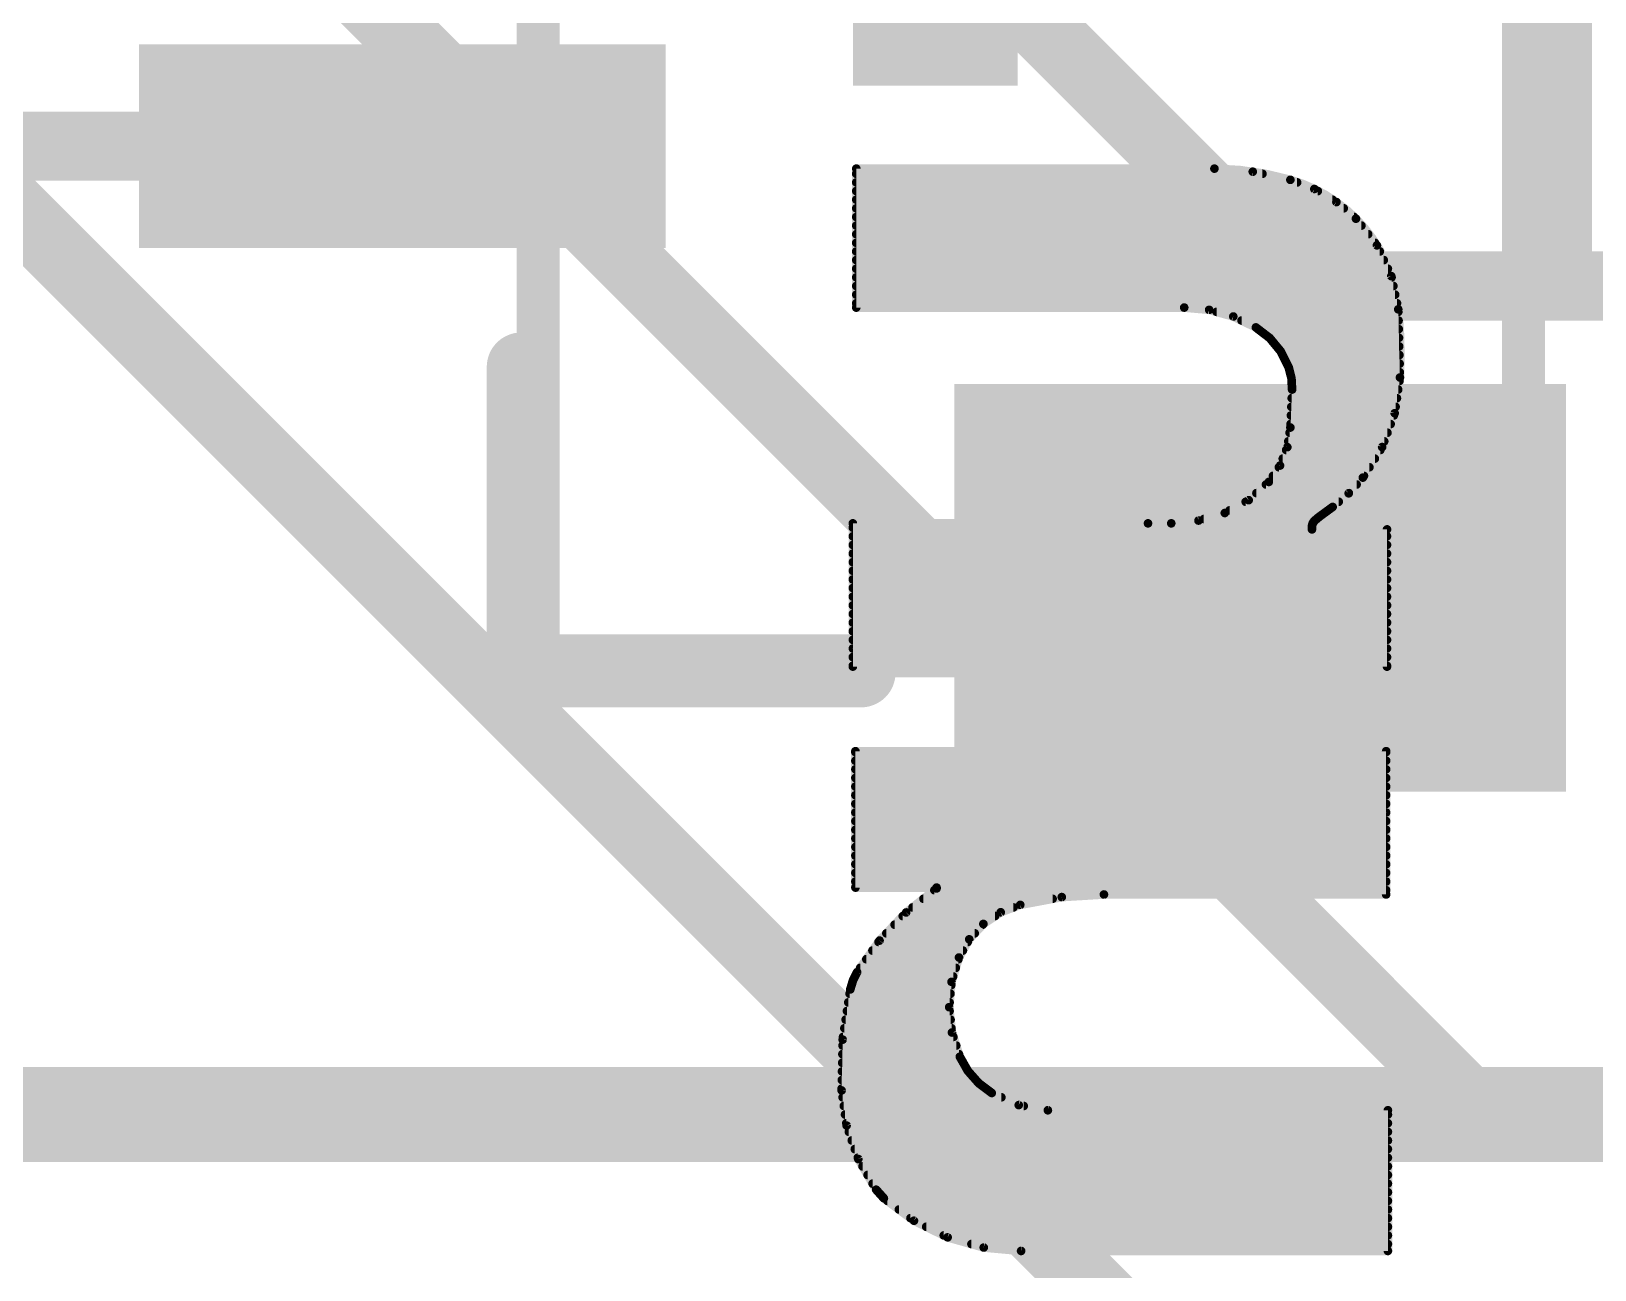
# Model space of a CAD drawing. Extents: x -1 to 63.6, y -0.1 to 40.7.
# Drawn here: x 21.768 to 26.37, y 19.863 to 23.508 of the extents above; entities that cross this region are included whole.
import ezdxf

# ---------------------------------------------------------------- set-up
doc = ezdxf.new("R2010")
doc.units = 0
for name, color, linetype in [('1', 12, 'CONTINUOUS'), ('16', 132, 'CONTINUOUS'), ('21', 41, 'CONTINUOUS'), ('22', 40, 'CONTINUOUS'), ('51', 53, 'CONTINUOUS')]:
    doc.layers.add(name, color=color, linetype=linetype)

# ---------------------------------------------------------------- blocks, each defined once
blk = doc.blocks.new('RECT')
blk.add_solid([(-0.5, -0.5), (0.5, -0.5), (-0.5, 0.5), (0.5, 0.5)])

msp = doc.modelspace()

# ---------------------------------------------------------------- linework, layer by layer
at = {"layer": '1'}
for points, const_width in [([(21.534, 23.17), (22.86, 23.17)], 0.2032), ([(21.463, 20.32), (30.6324, 20.32)], 0.2794)]:
    msp.add_lwpolyline(points, dxfattribs=dict(at, const_width=const_width))
at = {"layer": '1', "const_width": 0.1016}
msp.add_lwpolyline([(22.86, 23.1192, 1), (22.86, 23.2208)], format="xyb", dxfattribs=at)
at = {"layer": '16', "const_width": 0.2032}
for points in [[(20.9296, 27.3304), (25.5016, 22.7584)], [(20.9042, 25.4508), (26.0604, 20.2946)], [(20.8788, 23.8252), (25.4, 19.304)], [(25.5016, 22.7584), (32.2834, 22.7584)], [(26.0604, 20.2946), (31.1404, 20.2946)]]:
    msp.add_lwpolyline(points, dxfattribs=at)
at = {"layer": '16', "const_width": 0.1016}
for points in [[(25.5016, 22.8092, 1), (25.5016, 22.7076)], [(25.4657, 22.7225, 1), (25.5375, 22.7943)], [(26.0604, 20.3454, 1), (26.0604, 20.2438)], [(26.0245, 20.2587, 1), (26.0963, 20.3305)]]:
    msp.add_lwpolyline(points, format="xyb", dxfattribs=at)
at = {"layer": '21', "const_width": 0.2032}
for points in [[(26.26, 30.57), (26.26, 22.77)], [(23.21, 21.62), (23.21, 22.52)], [(23.21, 21.62), (24.21, 21.62)]]:
    msp.add_lwpolyline(points, dxfattribs=at)
at = {"layer": '21', "const_width": 0.1016}
for points in [[(26.2092, 22.77, 1), (26.3108, 22.77)], [(23.2608, 22.52, 1), (23.1592, 22.52)], [(23.21, 21.6708, 1), (23.21, 21.5692)], [(24.21, 21.5692, 1), (24.21, 21.6708)], [(23.1592, 21.62, 1), (23.2608, 21.62)]]:
    msp.add_lwpolyline(points, format="xyb", dxfattribs=at)
at = {"layer": '22'}
for points, const_width in [([(24.196, 23.1102, 1), (24.196, 23.0974)], 0.0127), ([(24.196, 23.1102, 1), (24.196, 23.0974)], 0.0127), ([(24.2024, 23.1038, 1), (24.1897, 23.1038)], 0.0127), ([(24.2024, 23.1038, 1), (24.1897, 23.1038)], 0.0127), ([(24.196, 23.095, 1), (24.196, 23.0822)], 0.0127), ([(25.2506, 23.1101, 1), (25.2496, 23.0975)], 0.0127), ([(25.4737, 23.0708, 0.0668), (25.2501, 23.1038)], 0.0254), ([(25.2502, 23.1101, 1), (25.25, 23.0975)], 0.0127), ([(25.2501, 23.0974, 1), (25.2501, 23.1102)], 0.0127), ([(25.2501, 23.0974, 1), (25.2501, 23.1102)], 0.0127), ([(25.3643, 23.101, 1), (25.3617, 23.0886)], 0.0127), ([(25.3625, 23.0884, 1), (25.3635, 23.1011)], 0.0127), ([(25.3915, 23.0822, 1), (25.3915, 23.095)], 0.0127), ([(24.196, 23.0696, 1), (24.196, 23.0569)], 0.0127), ([(25.476, 23.0767, 1), (25.4714, 23.0649)], 0.0127), ([(25.6667, 22.9565, 0.1281), (25.4737, 23.0708)], 0.0254), ([(25.4755, 23.0769, 1), (25.4719, 23.0647)], 0.0127), ([(25.4719, 23.0647, 1), (25.4755, 23.0769)], 0.0127), ([(25.4724, 23.0646, 1), (25.475, 23.077)], 0.0127), ([(25.4936, 23.0569, 1), (25.4936, 23.0696)], 0.0127), ([(25.5475, 23.0493, 1), (25.541, 23.0384)], 0.0127), ([(25.542, 23.0379, 1), (25.5465, 23.0498)], 0.0127), ([(24.196, 23.0442, 1), (24.196, 23.0314)], 0.0127), ([(24.196, 23.0188, 1), (24.196, 23.006)], 0.0127), ([(25.5545, 23.0314, 1), (25.5545, 23.0442)], 0.0127), ([(25.5974, 23.006, 1), (25.5974, 23.0188)], 0.0127), ([(25.6133, 23.0102, 1), (25.6051, 23.0006)], 0.0127), ([(25.6059, 22.9999, 1), (25.6124, 23.0109)], 0.0127), ([(24.196, 22.9934, 1), (24.196, 22.9807)], 0.0127), ([(24.196, 22.968, 1), (24.196, 22.9552)], 0.0127), ([(25.6308, 22.9807, 1), (25.6308, 22.9934)], 0.0127), ([(25.6717, 22.9604, 1), (25.6617, 22.9526)], 0.0127), ([(25.7912, 22.6898, 0.1741), (25.6667, 22.9565)], 0.0254), ([(25.6712, 22.961, 1), (25.6622, 22.952)], 0.0127), ([(25.6607, 22.9552, 1), (25.6607, 22.968)], 0.0127), ([(25.6622, 22.952, 1), (25.6712, 22.961)], 0.0127), ([(25.6626, 22.9517, 1), (25.6708, 22.9613)], 0.0127), ([(24.196, 22.9426, 1), (24.196, 22.9298)], 0.0127), ([(24.196, 22.9172, 1), (24.196, 22.9045)], 0.0127), ([(25.6827, 22.9298, 1), (25.6827, 22.9426)], 0.0127), ([(25.7027, 22.9045, 1), (25.7027, 22.9172)], 0.0127), ([(24.196, 22.8918, 1), (24.196, 22.879)], 0.0127), ([(24.196, 22.8664, 1), (24.196, 22.8536)], 0.0127), ([(25.7342, 22.8807, 1), (25.7227, 22.8753)], 0.0127), ([(25.7226, 22.879, 1), (25.7226, 22.8918)], 0.0127), ([(25.7234, 22.8741, 1), (25.7334, 22.8819)], 0.0127), ([(25.7369, 22.8536, 1), (25.7369, 22.8664)], 0.0127), ([(24.196, 22.841, 1), (24.196, 22.8283)], 0.0127), ([(25.7487, 22.8283, 1), (25.7487, 22.841)], 0.0127), ([(24.196, 22.8156, 1), (24.196, 22.8028)], 0.0127), ([(24.196, 22.7902, 1), (24.196, 22.7774)], 0.0127), ([(25.7606, 22.8028, 1), (25.7606, 22.8156)], 0.0127), ([(25.7769, 22.7888, 1), (25.7645, 22.7862)], 0.0127), ([(25.7649, 22.7848, 1), (25.7764, 22.7902)], 0.0127), ([(25.7715, 22.7774, 1), (25.7715, 22.7902)], 0.0127), ([(24.196, 22.7648, 1), (24.196, 22.7521)], 0.0127), ([(24.196, 22.7394, 1), (24.196, 22.7266)], 0.0127), ([(25.7768, 22.7521, 1), (25.7768, 22.7648)], 0.0127), ([(25.7821, 22.7266, 1), (25.7821, 22.7394)], 0.0127), ([(24.196, 22.714, 1), (24.196, 22.7012)], 0.0127), ([(24.196, 22.7013, 1), (24.196, 22.6885)], 0.0127), ([(24.196, 22.7013, 1), (24.196, 22.6885)], 0.0127), ([(24.1897, 22.6949, 1), (24.2024, 22.6949)], 0.0127), ([(24.1897, 22.6949, 1), (24.2024, 22.6949)], 0.0127), ([(25.1618, 22.7012, 1), (25.1606, 22.6886)], 0.0127), ([(25.3721, 22.6365, 0.136), (25.1612, 22.6949)], 0.0254), ([(25.1612, 22.7012, 1), (25.1612, 22.6886)], 0.0127), ([(25.1612, 22.6885, 1), (25.1612, 22.7013)], 0.0127), ([(25.1612, 22.6885, 1), (25.1612, 22.7013)], 0.0127), ([(25.2363, 22.6944, 1), (25.2329, 22.6822)], 0.0127), ([(25.2341, 22.682, 1), (25.2352, 22.6946)], 0.0127), ([(25.2566, 22.6886, 1), (25.2566, 22.6759)], 0.0127), ([(25.7975, 22.69, 1), (25.7849, 22.6896)], 0.0127), ([(25.7962, 22.4892, 0.0335), (25.7912, 22.6898)], 0.0254), ([(25.7975, 22.6904, 1), (25.7849, 22.6892)], 0.0127), ([(25.7849, 22.6892, 1), (25.7975, 22.6904)], 0.0127), ([(25.785, 22.6885, 1), (25.7974, 22.6911)], 0.0127), ([(25.7875, 22.7012, 1), (25.7875, 22.714)], 0.0127), ([(25.7914, 22.6759, 1), (25.7914, 22.6886)], 0.0127), ([(25.3085, 22.6743, 1), (25.3029, 22.6629)], 0.0127), ([(25.304, 22.6625, 1), (25.3074, 22.6747)], 0.0127), ([(25.3301, 22.6632, 1), (25.3301, 22.6504)], 0.0127), ([(25.376, 22.6415, 1), (25.3682, 22.6315)], 0.0127), ([(25.4686, 22.5196, 0.1719), (25.3721, 22.6365)], 0.0254), ([(25.3754, 22.6419, 1), (25.3688, 22.6311)], 0.0127), ([(25.3688, 22.6311, 1), (25.3754, 22.6419)], 0.0127), ([(25.3693, 22.6308, 1), (25.3749, 22.6422)], 0.0127), ([(25.3788, 22.6378, 1), (25.3788, 22.6251)], 0.0127), ([(25.792, 22.6504, 1), (25.792, 22.6632)], 0.0127), ([(25.7927, 22.6251, 1), (25.7927, 22.6378)], 0.0127), ([(25.4119, 22.6124, 1), (25.4119, 22.5997)], 0.0127), ([(25.4178, 22.6093, 1), (25.408, 22.6012)], 0.0127), ([(25.409, 22.6002, 1), (25.4168, 22.6103)], 0.0127), ([(25.7933, 22.5997, 1), (25.7933, 22.6124)], 0.0127), ([(25.4332, 22.587, 1), (25.4332, 22.5742)], 0.0127), ([(25.4513, 22.5684, 1), (25.44, 22.5628)], 0.0127), ([(25.4407, 22.5616, 1), (25.4505, 22.5696)], 0.0127), ([(25.4508, 22.5616, 1), (25.4508, 22.5489)], 0.0127), ([(25.7939, 22.5742, 1), (25.7939, 22.587)], 0.0127), ([(25.7946, 22.5489, 1), (25.7946, 22.5616)], 0.0127), ([(25.4635, 22.5362, 1), (25.4635, 22.5235)], 0.0127), ([(25.4748, 22.5212, 1), (25.4624, 22.518)], 0.0127), ([(25.4787, 22.4536, 0.0992), (25.4686, 22.5196)], 0.0254), ([(25.4746, 22.5218, 1), (25.4626, 22.5174)], 0.0127), ([(25.4626, 22.5174, 1), (25.4746, 22.5218)], 0.0127), ([(25.4629, 22.5168, 1), (25.4743, 22.5224)], 0.0127), ([(25.4725, 22.5108, 1), (25.4725, 22.498)], 0.0127), ([(25.7952, 22.5235, 1), (25.7952, 22.5362)], 0.0127), ([(25.7958, 22.498, 1), (25.7958, 22.5108)], 0.0127), ([(25.4787, 22.4536, 0.0006), (25.4737, 22.3418)], 0.0254), ([(25.4833, 22.4874, 1), (25.4706, 22.4868)], 0.0127), ([(25.4708, 22.4855, 1), (25.4831, 22.4887)], 0.0127), ([(25.4774, 22.4854, 1), (25.4774, 22.4727)], 0.0127), ([(25.4787, 22.46, 1), (25.4787, 22.4473)], 0.0127), ([(25.485, 22.4533, 1), (25.4724, 22.4539)], 0.0127), ([(25.485, 22.4533, 1), (25.4724, 22.4539)], 0.0127), ([(25.4724, 22.4533, 1), (25.485, 22.4539)], 0.0127), ([(25.4724, 22.4539, 1), (25.485, 22.4533)], 0.0127), ([(25.687, 22.1945, 0.1577), (25.7962, 22.4892)], 0.0254), ([(25.8025, 22.4883, 1), (25.7899, 22.4901)], 0.0127), ([(25.8025, 22.4889, 1), (25.7899, 22.4895)], 0.0127), ([(25.7899, 22.4895, 1), (25.8025, 22.4889)], 0.0127), ([(25.7899, 22.489, 1), (25.8025, 22.4894)], 0.0127), ([(25.791, 22.4473, 1), (25.791, 22.46)], 0.0127), ([(25.7947, 22.4727, 1), (25.7947, 22.4854)], 0.0127), ([(25.4764, 22.4092, 1), (25.4764, 22.3965)], 0.0127), ([(25.4776, 22.4346, 1), (25.4776, 22.4218)], 0.0127), ([(25.7835, 22.3965, 1), (25.7835, 22.4092)], 0.0127), ([(25.7872, 22.4218, 1), (25.7872, 22.4346)], 0.0127), ([(25.4742, 22.3584, 1), (25.4742, 22.3456)], 0.0127), ([(25.4753, 22.3838, 1), (25.4753, 22.3711)], 0.0127), ([(25.7688, 22.3456, 1), (25.7688, 22.3584)], 0.0127), ([(25.7744, 22.385, 1), (25.787, 22.3831)], 0.0127), ([(25.7867, 22.3818, 1), (25.7748, 22.3862)], 0.0127), ([(25.7782, 22.3711, 1), (25.7782, 22.3838)], 0.0127), ([(25.4102, 22.1818, 0.1688), (25.4737, 22.3418)], 0.0254), ([(25.4713, 22.333, 1), (25.4713, 22.3203)], 0.0127), ([(25.4674, 22.3421, 1), (25.48, 22.3415)], 0.0127), ([(25.4674, 22.3421, 1), (25.48, 22.3415)], 0.0127), ([(25.48, 22.3408, 1), (25.4674, 22.3428)], 0.0127), ([(25.48, 22.3415, 1), (25.4674, 22.3421)], 0.0127), ([(25.7594, 22.3203, 1), (25.7594, 22.333)], 0.0127), ([(25.4614, 22.2822, 1), (25.4614, 22.2694)], 0.0127), ([(25.4584, 22.2851, 1), (25.471, 22.2832)], 0.0127), ([(25.4706, 22.2818, 1), (25.4588, 22.2865)], 0.0127), ([(25.4674, 22.3076, 1), (25.4674, 22.2949)], 0.0127), ([(25.7378, 22.2866, 1), (25.7497, 22.2822)], 0.0127), ([(25.7491, 22.281, 1), (25.7384, 22.2878)], 0.0127), ([(25.7384, 22.2694, 1), (25.7384, 22.2822)], 0.0127), ([(25.75, 22.2949, 1), (25.75, 22.3076)], 0.0127), ([(25.4398, 22.2314, 1), (25.4398, 22.2187)], 0.0127), ([(25.4373, 22.2323, 1), (25.4491, 22.2276)], 0.0127), ([(25.4484, 22.2263, 1), (25.4379, 22.2335)], 0.0127), ([(25.4513, 22.2568, 1), (25.4513, 22.2441)], 0.0127), ([(25.7063, 22.2187, 1), (25.7063, 22.2314)], 0.0127), ([(25.7223, 22.2441, 1), (25.7223, 22.2568)], 0.0127), ([(25.2806, 22.0904, 0.1229), (25.4102, 22.1818)], 0.0254), ([(25.4018, 22.1806, 1), (25.4018, 22.1679)], 0.0127), ([(25.4054, 22.1859, 1), (25.415, 22.1777)], 0.0127), ([(25.405, 22.1854, 1), (25.4154, 22.1782)], 0.0127), ([(25.415, 22.1777, 1), (25.4054, 22.1859)], 0.0127), ([(25.4145, 22.1771, 1), (25.4059, 22.1865)], 0.0127), ([(25.4224, 22.206, 1), (25.4224, 22.1932)], 0.0127), ([(25.5981, 22.1082, 0.0664), (25.687, 22.1945)], 0.0254), ([(25.6687, 22.1679, 1), (25.6687, 22.1806)], 0.0127), ([(25.682, 22.1984, 1), (25.692, 22.1906)], 0.0127), ([(25.6816, 22.1979, 1), (25.6924, 22.1911)], 0.0127), ([(25.692, 22.1906, 1), (25.682, 22.1984)], 0.0127), ([(25.6917, 22.1902, 1), (25.6823, 22.1988)], 0.0127), ([(25.6902, 22.1932, 1), (25.6902, 22.206)], 0.0127), ([(25.3422, 22.1298, 1), (25.3422, 22.117)], 0.0127), ([(25.3468, 22.1328, 1), (25.3553, 22.1234)], 0.0127), ([(25.354, 22.1225, 1), (25.348, 22.1337)], 0.0127), ([(25.3738, 22.1552, 1), (25.3738, 22.1425)], 0.0127), ([(25.616, 22.117, 1), (25.616, 22.1298)], 0.0127), ([(25.6407, 22.1527, 1), (25.6501, 22.1441)], 0.0127), ([(25.6495, 22.1436, 1), (25.6413, 22.1532)], 0.0127), ([(25.6458, 22.1425, 1), (25.6458, 22.1552)], 0.0127), ([(25.1231, 22.0599, 0.0895), (25.2806, 22.0904)], 0.0254), ([(25.2783, 22.0963, 1), (25.2829, 22.0845)], 0.0127), ([(25.2776, 22.096, 1), (25.2836, 22.0848)], 0.0127), ([(25.2829, 22.0845, 1), (25.2783, 22.0963)], 0.0127), ([(25.2824, 22.0843, 1), (25.2788, 22.0965)], 0.0127), ([(25.2948, 22.1044, 1), (25.2948, 22.0917)], 0.0127), ([(25.56, 22.0802, 0.0333), (25.5448, 22.0675)], 0.0254), ([(25.56, 22.0802, 0.0022), (25.5981, 22.1082)], 0.0254), ([(25.5562, 22.0853, 1), (25.5638, 22.0751)], 0.0127), ([(25.5563, 22.0853, 1), (25.5637, 22.0751)], 0.0127), ([(25.5641, 22.0753, 1), (25.5559, 22.0851)], 0.0127), ([(25.5637, 22.0751, 1), (25.5563, 22.0853)], 0.0127), ([(25.5842, 22.0917, 1), (25.5842, 22.1044)], 0.0127), ([(25.5943, 22.1133, 1), (25.6019, 22.1031)], 0.0127), ([(25.594, 22.113, 1), (25.6022, 22.1034)], 0.0127), ([(25.6019, 22.1031, 1), (25.5943, 22.1133)], 0.0127), ([(25.6019, 22.1031, 1), (25.5943, 22.1133)], 0.0127), ([(24.1923, 22.0599, 1), (24.1795, 22.0599)], 0.0127), ([(24.1923, 22.0599, 1), (24.1795, 22.0599)], 0.0127), ([(24.1859, 22.0536, 1), (24.1859, 22.0408)], 0.0127), ([(24.1859, 22.0663, 1), (24.1859, 22.0536)], 0.0127), ([(24.1859, 22.0663, 1), (24.1859, 22.0536)], 0.0127), ([(25.0546, 22.0599, 0.0064), (25.1231, 22.0599)], 0.0254), ([(25.0547, 22.0662, 1), (25.0545, 22.0536)], 0.0127), ([(25.0546, 22.0536, 1), (25.0546, 22.0663)], 0.0127), ([(25.1225, 22.0662, 1), (25.1237, 22.0536)], 0.0127), ([(25.123, 22.0662, 1), (25.1232, 22.0536)], 0.0127), ([(25.1232, 22.0536, 1), (25.123, 22.0662)], 0.0127), ([(25.1231, 22.0536, 1), (25.1231, 22.0663)], 0.0127), ([(25.2015, 22.0742, 1), (25.205, 22.062)], 0.0127), ([(25.2039, 22.0618, 1), (25.2026, 22.0744)], 0.0127), ([(25.2188, 22.079, 1), (25.2188, 22.0663)], 0.0127), ([(25.5448, 22.0675, 0.205), (25.5372, 22.0497)], 0.0254), ([(25.5436, 22.0497, 1), (25.5309, 22.0497)], 0.0127), ([(25.5436, 22.0497, 1), (25.5309, 22.0497)], 0.0127), ([(25.531, 22.051, 1), (25.5434, 22.0484)], 0.0127), ([(25.5309, 22.0497, 1), (25.5435, 22.0497)], 0.0127), ([(25.5372, 22.0485, 1), (25.5372, 22.0358)], 0.0127), ([(25.5372, 22.0485, 1), (25.5372, 22.0358)], 0.0127), ([(25.5309, 22.0421, 1), (25.5436, 22.0421)], 0.0127), ([(25.5309, 22.0421, 1), (25.5436, 22.0421)], 0.0127), ([(25.534, 22.063, 1), (25.5444, 22.0558)], 0.0127), ([(25.5454, 22.0581, 1), (25.533, 22.0606)], 0.0127), ([(25.5372, 22.0408, 1), (25.5372, 22.0536)], 0.0127), ([(25.5407, 22.0724, 1), (25.5489, 22.0626)], 0.0127), ([(25.5404, 22.0721, 1), (25.5492, 22.0629)], 0.0127), ([(25.55, 22.0639, 1), (25.5396, 22.0711)], 0.0127), ([(25.5492, 22.0629, 1), (25.5404, 22.0721)], 0.0127), ([(25.5509, 22.0663, 1), (25.5509, 22.079)], 0.0127), ([(25.7645, 22.0421, 1), (25.7518, 22.0421)], 0.0127), ([(25.7645, 22.0421, 1), (25.7518, 22.0421)], 0.0127), ([(25.7581, 22.0358, 1), (25.7581, 22.0485)], 0.0127), ([(25.7581, 22.0358, 1), (25.7581, 22.0485)], 0.0127), ([(24.1859, 22.0282, 1), (24.1859, 22.0155)], 0.0127), ([(24.1859, 22.0028, 1), (24.1859, 21.9901)], 0.0127), ([(25.7581, 22.0155, 1), (25.7581, 22.0282)], 0.0127), ([(25.7581, 21.9901, 1), (25.7581, 22.0028)], 0.0127), ([(24.1859, 21.9774, 1), (24.1859, 21.9646)], 0.0127), ([(24.1859, 21.952, 1), (24.1859, 21.9393)], 0.0127), ([(25.7581, 21.9646, 1), (25.7581, 21.9774)], 0.0127), ([(25.7581, 21.9393, 1), (25.7581, 21.952)], 0.0127), ([(24.1859, 21.9012, 1), (24.1859, 21.8884)], 0.0127), ([(24.1859, 21.9266, 1), (24.1859, 21.9139)], 0.0127), ([(25.7581, 21.9139, 1), (25.7581, 21.9266)], 0.0127), ([(25.7581, 21.8884, 1), (25.7581, 21.9012)], 0.0127), ([(24.1859, 21.8758, 1), (24.1859, 21.8631)], 0.0127), ([(25.7581, 21.8631, 1), (25.7581, 21.8758)], 0.0127), ([(24.1859, 21.825, 1), (24.1859, 21.8122)], 0.0127), ([(24.1859, 21.8504, 1), (24.1859, 21.8377)], 0.0127), ([(25.7581, 21.8377, 1), (25.7581, 21.8504)], 0.0127), ([(25.7581, 21.8122, 1), (25.7581, 21.825)], 0.0127), ([(24.1859, 21.7742, 1), (24.1859, 21.7614)], 0.0127), ([(24.1859, 21.7996, 1), (24.1859, 21.7869)], 0.0127), ([(25.7581, 21.7869, 1), (25.7581, 21.7996)], 0.0127), ([(25.7581, 21.7614, 1), (25.7581, 21.7742)], 0.0127), ([(24.1859, 21.7488, 1), (24.1859, 21.736)], 0.0127), ([(24.1859, 21.7234, 1), (24.1859, 21.7107)], 0.0127), ([(25.7581, 21.736, 1), (25.7581, 21.7488)], 0.0127), ([(25.7581, 21.7107, 1), (25.7581, 21.7234)], 0.0127), ([(24.1859, 21.698, 1), (24.1859, 21.6852)], 0.0127), ([(24.1859, 21.6726, 1), (24.1859, 21.6598)], 0.0127), ([(25.7581, 21.6852, 1), (25.7581, 21.698)], 0.0127), ([(25.7581, 21.6598, 1), (25.7581, 21.6726)], 0.0127), ([(24.1859, 21.6447, 1), (24.1859, 21.6319)], 0.0127), ([(24.1859, 21.6447, 1), (24.1859, 21.6319)], 0.0127), ([(24.1795, 21.6383, 1), (24.1923, 21.6383)], 0.0127), ([(24.1795, 21.6383, 1), (24.1923, 21.6383)], 0.0127), ([(24.1859, 21.6472, 1), (24.1859, 21.6345)], 0.0127), ([(25.7518, 21.6383, 1), (25.7645, 21.6383)], 0.0127), ([(25.7518, 21.6383, 1), (25.7645, 21.6383)], 0.0127), ([(25.7581, 21.6345, 1), (25.7581, 21.6472)], 0.0127), ([(25.7581, 21.6319, 1), (25.7581, 21.6447)], 0.0127), ([(25.7581, 21.6319, 1), (25.7581, 21.6447)], 0.0127), ([(24.1999, 21.3893, 1), (24.1871, 21.3893)], 0.0127), ([(24.1935, 21.3932, 1), (24.1935, 21.3804)], 0.0127), ([(24.1935, 21.3957, 1), (24.1935, 21.383)], 0.0127), ([(25.762, 21.3893, 1), (25.7492, 21.3893)], 0.0127), ([(25.7556, 21.383, 1), (25.7556, 21.3957)], 0.0127), ([(25.7556, 21.3804, 1), (25.7556, 21.3932)], 0.0127), ([(24.1935, 21.3678, 1), (24.1935, 21.355)], 0.0127), ([(25.7556, 21.355, 1), (25.7556, 21.3678)], 0.0127), ([(24.1935, 21.317, 1), (24.1935, 21.3042)], 0.0127), ([(24.1935, 21.3424, 1), (24.1935, 21.3297)], 0.0127), ([(25.7556, 21.3297, 1), (25.7556, 21.3424)], 0.0127), ([(25.7556, 21.3042, 1), (25.7556, 21.317)], 0.0127), ([(24.1935, 21.2916, 1), (24.1935, 21.2788)], 0.0127), ([(24.1935, 21.2662, 1), (24.1935, 21.2535)], 0.0127), ([(25.7556, 21.2788, 1), (25.7556, 21.2916)], 0.0127), ([(25.7556, 21.2535, 1), (25.7556, 21.2662)], 0.0127), ([(24.1935, 21.2408, 1), (24.1935, 21.228)], 0.0127), ([(24.1935, 21.2154, 1), (24.1935, 21.2026)], 0.0127), ([(25.7556, 21.228, 1), (25.7556, 21.2408)], 0.0127), ([(25.7556, 21.2026, 1), (25.7556, 21.2154)], 0.0127), ([(24.1935, 21.1646, 1), (24.1935, 21.1518)], 0.0127), ([(24.1935, 21.19, 1), (24.1935, 21.1773)], 0.0127), ([(25.7556, 21.1773, 1), (25.7556, 21.19)], 0.0127), ([(25.7556, 21.1518, 1), (25.7556, 21.1646)], 0.0127), ([(24.1935, 21.1392, 1), (24.1935, 21.1264)], 0.0127), ([(25.7556, 21.1264, 1), (25.7556, 21.1392)], 0.0127), ([(24.1935, 21.0884, 1), (24.1935, 21.0756)], 0.0127), ([(24.1935, 21.1138, 1), (24.1935, 21.1011)], 0.0127), ([(25.7556, 21.1011, 1), (25.7556, 21.1138)], 0.0127), ([(25.7556, 21.0756, 1), (25.7556, 21.0884)], 0.0127), ([(24.1935, 21.063, 1), (24.1935, 21.0502)], 0.0127), ([(24.1935, 21.0376, 1), (24.1935, 21.0249)], 0.0127), ([(25.7556, 21.0502, 1), (25.7556, 21.063)], 0.0127), ([(25.7556, 21.0249, 1), (25.7556, 21.0376)], 0.0127), ([(24.1935, 21.0122, 1), (24.1935, 20.9994)], 0.0127), ([(24.1935, 20.9944, 1), (24.1935, 20.9816)], 0.0127), ([(24.1871, 20.988, 1), (24.1999, 20.988)], 0.0127), ([(24.4259, 20.9868, 1), (24.4259, 20.974)], 0.0127), ([(24.4387, 20.988, 1), (24.426, 20.988)], 0.0127), ([(24.426, 20.9855, 1), (24.4387, 20.9855)], 0.0127), ([(24.4362, 20.9805, 1), (24.4284, 20.9905)], 0.0127), ([(24.4323, 20.9816, 1), (24.4323, 20.9944)], 0.0127), ([(25.7556, 20.9994, 1), (25.7556, 21.0122)], 0.0127), ([(25.7556, 20.974, 1), (25.7556, 20.9868)], 0.0127), ([(24.3616, 20.936, 1), (24.3616, 20.9232)], 0.0127), ([(24.3938, 20.9614, 1), (24.3938, 20.9487)], 0.0127), ([(24.6586, 20.9232, 1), (24.6586, 20.936)], 0.0127), ([(24.6774, 20.9434, 1), (24.6798, 20.931)], 0.0127), ([(24.6809, 20.9313, 1), (24.6763, 20.9431)], 0.0127), ([(24.7739, 20.9487, 1), (24.7739, 20.9614)], 0.0127), ([(24.8005, 20.9664, 1), (24.8013, 20.9537)], 0.0127), ([(24.802, 20.9538, 1), (24.7997, 20.9663)], 0.0127), ([(24.925, 20.9741, 1), (24.925, 20.9613)], 0.0127), ([(24.9254, 20.9614, 1), (24.9246, 20.974)], 0.0127), ([(25.7492, 20.9677, 1), (25.762, 20.9677)], 0.0127), ([(25.7556, 20.9613, 1), (25.7556, 20.9741)], 0.0127), ([(24.3329, 20.9106, 1), (24.3329, 20.8978)], 0.0127), ([(24.339, 20.9198, 1), (24.3469, 20.9098)], 0.0127), ([(24.3475, 20.9104, 1), (24.3383, 20.9192)], 0.0127), ([(24.5666, 20.8863, 1), (24.5737, 20.8757)], 0.0127), ([(24.5749, 20.8767, 1), (24.5655, 20.8853)], 0.0127), ([(24.6045, 20.8978, 1), (24.6045, 20.9106)], 0.0127), ([(24.6189, 20.9213, 1), (24.6234, 20.9095)], 0.0127), ([(24.6247, 20.9101, 1), (24.6176, 20.9207)], 0.0127), ([(24.2847, 20.8598, 1), (24.2847, 20.847)], 0.0127), ([(24.3088, 20.8852, 1), (24.3088, 20.8725)], 0.0127), ([(24.5238, 20.8401, 1), (24.5332, 20.8315)], 0.0127), ([(24.534, 20.8327, 1), (24.523, 20.839)], 0.0127), ([(24.5447, 20.847, 1), (24.5447, 20.8598)], 0.0127), ([(24.5682, 20.8725, 1), (24.5682, 20.8852)], 0.0127), ([(24.2436, 20.809, 1), (24.2436, 20.7963)], 0.0127), ([(24.2616, 20.8344, 1), (24.2616, 20.8216)], 0.0127), ([(24.2599, 20.8365, 1), (24.2691, 20.8277)], 0.0127), ([(24.2697, 20.8284, 1), (24.2593, 20.8358)], 0.0127), ([(24.5098, 20.7963, 1), (24.5098, 20.809)], 0.0127), ([(24.5241, 20.8216, 1), (24.5241, 20.8344)], 0.0127), ([(24.2076, 20.7582, 1), (24.2076, 20.7454)], 0.0127), ([(24.2256, 20.7836, 1), (24.2256, 20.7708)], 0.0127), ([(24.489, 20.7454, 1), (24.489, 20.7582)], 0.0127), ([(24.4928, 20.7854, 1), (24.5038, 20.7792)], 0.0127), ([(24.5044, 20.7804, 1), (24.4922, 20.7842)], 0.0127), ([(24.4967, 20.7708, 1), (24.4967, 20.7836)], 0.0127), ([(24.1822, 20.7074, 1), (24.1822, 20.6946)], 0.0127), ([(24.1807, 20.7174, 1), (24.192, 20.7117)], 0.0127), ([(24.1924, 20.7127, 1), (24.1803, 20.7164)], 0.0127), ([(24.1923, 20.7328, 1), (24.1923, 20.7201)], 0.0127), ([(24.1934, 20.7428, 1), (24.2038, 20.7354)], 0.0127), ([(24.2043, 20.7363, 1), (24.1929, 20.7419)], 0.0127), ([(24.4827, 20.71, 1), (24.4701, 20.7112)], 0.0127), ([(24.4703, 20.7125, 1), (24.4825, 20.7088)], 0.0127), ([(24.4755, 20.6946, 1), (24.4755, 20.7074)], 0.0127), ([(24.4812, 20.7201, 1), (24.4812, 20.7328)], 0.0127), ([(24.1725, 20.6566, 1), (24.1725, 20.6439)], 0.0127), ([(24.1764, 20.682, 1), (24.1764, 20.6692)], 0.0127), ([(24.1846, 20.6873, 1), (24.172, 20.6893)], 0.0127), ([(24.1722, 20.6902, 1), (24.1844, 20.6864)], 0.0127), ([(24.4707, 20.6439, 1), (24.4707, 20.6566)], 0.0127), ([(24.4731, 20.6692, 1), (24.4731, 20.682)], 0.0127), ([(24.1687, 20.6312, 1), (24.1687, 20.6184)], 0.0127), ([(24.4757, 20.6367, 1), (24.4631, 20.6353)], 0.0127), ([(24.4631, 20.6366, 1), (24.4757, 20.6354)], 0.0127), ([(24.4706, 20.6184, 1), (24.4706, 20.6312)], 0.0127), ([(24.161, 20.5804, 1), (24.161, 20.5677)], 0.0127), ([(24.1648, 20.6058, 1), (24.1648, 20.593)], 0.0127), ([(24.4837, 20.5635, 1), (24.4716, 20.5595)], 0.0127), ([(24.4735, 20.593, 1), (24.4735, 20.6058)], 0.0127), ([(24.4763, 20.5677, 1), (24.4763, 20.5804)], 0.0127), ([(24.1556, 20.5296, 1), (24.1556, 20.5168)], 0.0127), ([(24.1623, 20.5404, 1), (24.1496, 20.5407)], 0.0127), ([(24.1497, 20.5415, 1), (24.1622, 20.5396)], 0.0127), ([(24.1572, 20.555, 1), (24.1572, 20.5422)], 0.0127), ([(24.4713, 20.5608, 1), (24.484, 20.5622)], 0.0127), ([(24.4818, 20.5422, 1), (24.4818, 20.555)], 0.0127), ([(24.4901, 20.5168, 1), (24.4901, 20.5296)], 0.0127), ([(24.1546, 20.4788, 1), (24.1546, 20.466)], 0.0127), ([(24.1551, 20.5042, 1), (24.1551, 20.4915)], 0.0127), ([(24.5063, 20.4933, 1), (24.4953, 20.4871)], 0.0127), ([(24.4948, 20.4882, 1), (24.5068, 20.4922)], 0.0127), ([(24.4983, 20.4915, 1), (24.4983, 20.5042)], 0.0127), ([(24.5109, 20.466, 1), (24.5109, 20.4788)], 0.0127), ([(24.1535, 20.428, 1), (24.1535, 20.4153)], 0.0127), ([(24.154, 20.4534, 1), (24.154, 20.4407)], 0.0127), ([(24.5293, 20.4526, 1), (24.5198, 20.4442)], 0.0127), ([(24.5191, 20.4453, 1), (24.5301, 20.4516)], 0.0127), ([(24.5258, 20.4407, 1), (24.5258, 20.4534)], 0.0127), ([(24.5482, 20.4153, 1), (24.5482, 20.428)], 0.0127), ([(24.153, 20.4026, 1), (24.153, 20.3898)], 0.0127), ([(24.1592, 20.392, 1), (24.1466, 20.3902)], 0.0127), ([(24.1466, 20.3912, 1), (24.1592, 20.391)], 0.0127), ([(24.5602, 20.4174, 1), (24.5525, 20.4073)], 0.0127), ([(24.5516, 20.4082, 1), (24.5611, 20.4166)], 0.0127), ([(24.5779, 20.3898, 1), (24.5779, 20.4026)], 0.0127), ([(24.5974, 20.3893, 1), (24.5922, 20.3777)], 0.0127), ([(24.591, 20.3784, 1), (24.5986, 20.3886)], 0.0127), ([(24.1558, 20.3772, 1), (24.1558, 20.3645)], 0.0127), ([(24.1594, 20.3518, 1), (24.1594, 20.3391)], 0.0127), ([(24.6232, 20.3645, 1), (24.6232, 20.3772)], 0.0127), ([(24.6754, 20.3543, 1), (24.6731, 20.3418)], 0.0127), ([(24.6717, 20.3422, 1), (24.6768, 20.3538)], 0.0127), ([(24.6889, 20.3391, 1), (24.6889, 20.3518)], 0.0127), ([(24.7599, 20.3391, 1), (24.7599, 20.3264)], 0.0127), ([(24.7588, 20.3264, 1), (24.761, 20.339)], 0.0127), ([(25.7671, 20.3327, 1), (25.7543, 20.3327)], 0.0127), ([(25.7607, 20.3264, 1), (25.7607, 20.3391)], 0.0127), ([(24.163, 20.3264, 1), (24.163, 20.3136)], 0.0127), ([(24.1666, 20.301, 1), (24.1666, 20.2883)], 0.0127), ([(24.1736, 20.2898, 1), (24.1616, 20.2857)], 0.0127), ([(24.1613, 20.2869, 1), (24.1739, 20.2887)], 0.0127), ([(25.7607, 20.3136, 1), (25.7607, 20.3264)], 0.0127), ([(25.7607, 20.2883, 1), (25.7607, 20.301)], 0.0127), ([(24.1741, 20.2756, 1), (24.1741, 20.2629)], 0.0127), ([(24.1829, 20.2502, 1), (24.1829, 20.2374)], 0.0127), ([(25.7607, 20.2629, 1), (25.7607, 20.2756)], 0.0127), ([(25.7607, 20.2374, 1), (25.7607, 20.2502)], 0.0127), ([(24.1917, 20.2248, 1), (24.1917, 20.2121)], 0.0127), ([(24.2006, 20.1994, 1), (24.2006, 20.1867)], 0.0127), ([(24.2074, 20.1924, 1), (24.1964, 20.186)], 0.0127), ([(25.7607, 20.2121, 1), (25.7607, 20.2248)], 0.0127), ([(25.7607, 20.1867, 1), (25.7607, 20.1994)], 0.0127), ([(24.1959, 20.1871, 1), (24.2079, 20.1913)], 0.0127), ([(24.2145, 20.174, 1), (24.2145, 20.1612)], 0.0127), ([(25.7607, 20.1612, 1), (25.7607, 20.174)], 0.0127), ([(24.2293, 20.1486, 1), (24.2293, 20.1359)], 0.0127), ([(24.2441, 20.1232, 1), (24.2441, 20.1105)], 0.0127), ([(24.2592, 20.1032, 1), (24.2498, 20.0948)], 0.0127), ([(25.7607, 20.1359, 1), (25.7607, 20.1486)], 0.0127), ([(25.7607, 20.1105, 1), (25.7607, 20.1232)], 0.0127), ([(24.249, 20.0958, 1), (24.26, 20.1022)], 0.0127), ([(24.2613, 20.0978, 1), (24.2613, 20.085)], 0.0127), ([(24.2811, 20.0787, 1), (24.2735, 20.0685)], 0.0127), ([(24.2726, 20.0694, 1), (24.282, 20.0778)], 0.0127), ([(24.2875, 20.0724, 1), (24.2875, 20.0597)], 0.0127), ([(25.7607, 20.085, 1), (25.7607, 20.0978)], 0.0127), ([(25.7607, 20.0597, 1), (25.7607, 20.0724)], 0.0127), ([(24.3215, 20.047, 1), (24.3215, 20.0343)], 0.0127), ([(24.3556, 20.0216, 1), (24.3556, 20.0088)], 0.0127), ([(24.3686, 20.0133, 1), (24.363, 20.0019)], 0.0127), ([(24.362, 20.0025, 1), (24.3696, 20.0127)], 0.0127), ([(25.7607, 20.0343, 1), (25.7607, 20.047)], 0.0127), ([(25.7607, 20.0088, 1), (25.7607, 20.0216)], 0.0127), ([(24.4019, 19.9962, 1), (24.4019, 19.9835)], 0.0127), ([(24.4535, 19.9708, 1), (24.4535, 19.9581)], 0.0127), ([(24.4666, 19.9649, 1), (24.4632, 19.9526)], 0.0127), ([(25.7607, 19.9835, 1), (25.7607, 19.9962)], 0.0127), ([(25.7607, 19.9581, 1), (25.7607, 19.9708)], 0.0127), ([(24.4621, 19.9531, 1), (24.4677, 19.9645)], 0.0127), ([(24.535, 19.9454, 1), (24.535, 19.9326)], 0.0127), ([(24.5718, 19.9351, 1), (24.5706, 19.9225)], 0.0127), ([(24.5695, 19.9227, 1), (24.5729, 19.9349)], 0.0127), ([(24.6812, 19.9251, 1), (24.6812, 19.9123)], 0.0127), ([(24.6806, 19.9124, 1), (24.6818, 19.925)], 0.0127), ([(25.7607, 19.9326, 1), (25.7607, 19.9454)], 0.0127), ([(25.7607, 19.9123, 1), (25.7607, 19.9251)], 0.0127), ([(25.7543, 19.9187, 1), (25.7671, 19.9187)], 0.0127)]:
    msp.add_lwpolyline(points, format="xyb", dxfattribs=dict(at, const_width=const_width))
at = {"layer": '22', "const_width": 0.0254}
for points in [[(25.2501, 23.1038), (24.196, 23.1038)], [(24.196, 23.1038), (24.196, 22.6949)], [(25.2501, 23.1038), (24.196, 23.1038)], [(24.196, 23.1038), (24.196, 22.6949)], [(24.196, 23.0886), (25.3915, 23.0886)], [(25.363, 23.0948), (25.2501, 23.1038)], [(25.4737, 23.0708), (25.363, 23.0948)], [(24.196, 23.0632), (25.4936, 23.0632)], [(25.5442, 23.0439), (25.4737, 23.0708)], [(25.6092, 23.0054), (25.5442, 23.0439)], [(24.196, 23.0378), (25.5545, 23.0378)], [(24.196, 23.0124), (25.5974, 23.0124)], [(25.6667, 22.9565), (25.6092, 23.0054)], [(24.196, 22.987), (25.6308, 22.987)], [(24.196, 22.9616), (25.6607, 22.9616)], [(25.7284, 22.878), (25.6667, 22.9565)], [(24.196, 22.9362), (25.6827, 22.9362)], [(24.196, 22.9108), (25.7027, 22.9108)], [(24.196, 22.8854), (25.7226, 22.8854)], [(24.196, 22.86), (25.7369, 22.86)], [(25.7707, 22.7875), (25.7284, 22.878)], [(24.196, 22.8346), (25.7487, 22.8346)], [(24.196, 22.8092), (25.7606, 22.8092)], [(24.196, 22.7838), (25.7715, 22.7838)], [(25.7912, 22.6898), (25.7707, 22.7875)], [(24.196, 22.7584), (25.7768, 22.7584)], [(24.196, 22.733), (25.7821, 22.733)], [(24.196, 22.7076), (25.7875, 22.7076)], [(24.196, 22.6949), (25.1612, 22.6949)], [(24.196, 22.6949), (25.1612, 22.6949)], [(25.1612, 22.6949), (25.2346, 22.6883)], [(25.2346, 22.6883), (25.3057, 22.6686)], [(25.2566, 22.6822), (25.7914, 22.6822)], [(25.7962, 22.4892), (25.7912, 22.6898)], [(25.3057, 22.6686), (25.3721, 22.6365)], [(25.3301, 22.6568), (25.792, 22.6568)], [(25.3721, 22.6365), (25.4129, 22.6052)], [(25.3788, 22.6314), (25.7927, 22.6314)], [(25.4119, 22.606), (25.7933, 22.606)], [(25.4129, 22.6052), (25.4456, 22.5656)], [(25.4332, 22.5806), (25.7939, 22.5806)], [(25.4456, 22.5656), (25.4686, 22.5196)], [(25.4508, 22.5552), (25.7946, 22.5552)], [(25.4635, 22.5298), (25.7952, 22.5298)], [(25.4686, 22.5196), (25.4769, 22.4871)], [(25.4725, 22.5044), (25.7958, 22.5044)], [(25.4787, 22.4536), (25.4737, 22.3418)], [(25.4769, 22.4871), (25.4787, 22.4536)], [(25.4774, 22.479), (25.7947, 22.479)], [(25.4787, 22.4536), (25.791, 22.4536)], [(25.7807, 22.384), (25.7962, 22.4892)], [(25.4764, 22.4028), (25.7835, 22.4028)], [(25.4776, 22.4282), (25.7872, 22.4282)], [(25.4742, 22.352), (25.7688, 22.352)], [(25.4753, 22.3774), (25.7782, 22.3774)], [(25.7438, 22.2844), (25.7807, 22.384)], [(25.4737, 22.3418), (25.4647, 22.2842)], [(25.4713, 22.3266), (25.7594, 22.3266)], [(25.4647, 22.2842), (25.4432, 22.2299)], [(25.4614, 22.2758), (25.7384, 22.2758)], [(25.4674, 22.3012), (25.75, 22.3012)], [(25.687, 22.1945), (25.7438, 22.2844)], [(25.4432, 22.2299), (25.4102, 22.1818)], [(25.4398, 22.225), (25.7063, 22.225)], [(25.4513, 22.2504), (25.7223, 22.2504)], [(25.4102, 22.1818), (25.351, 22.1281)], [(25.4018, 22.1742), (25.6687, 22.1742)], [(25.4224, 22.1996), (25.6902, 22.1996)], [(25.6454, 22.1484), (25.687, 22.1945)], [(25.351, 22.1281), (25.2806, 22.0904)], [(25.3422, 22.1234), (25.616, 22.1234)], [(25.3738, 22.1488), (25.6458, 22.1488)], [(25.5981, 22.1082), (25.6454, 22.1484)], [(25.2806, 22.0904), (25.2032, 22.0681)], [(25.2948, 22.098), (25.5842, 22.098)], [(25.5448, 22.0675), (25.56, 22.0802)], [(25.56, 22.0802), (25.5981, 22.1082)], [(25.1231, 22.0599), (24.1859, 22.0599)], [(24.1859, 22.0599), (24.1859, 21.6383)], [(25.0546, 22.0599), (24.1859, 22.0599)], [(24.1859, 22.0599), (24.1859, 21.6383)], [(24.1859, 22.0472), (25.5372, 22.0472)], [(25.2032, 22.0681), (25.1231, 22.0599)], [(25.2188, 22.0726), (25.5509, 22.0726)], [(25.5372, 22.0497), (25.5392, 22.0594)], [(25.5372, 22.0421), (25.5372, 22.0497)], [(25.5372, 22.0421), (25.5372, 22.0497)], [(25.7581, 22.0421), (25.5372, 22.0421)], [(25.7581, 22.0421), (25.5372, 22.0421)], [(25.5392, 22.0594), (25.5448, 22.0675)], [(25.7581, 21.6383), (25.7581, 22.0421)], [(25.7581, 21.6383), (25.7581, 22.0421)], [(24.1859, 22.0218), (25.7581, 22.0218)], [(24.1859, 21.9964), (25.7581, 21.9964)], [(24.1859, 21.971), (25.7581, 21.971)], [(24.1859, 21.9456), (25.7581, 21.9456)], [(24.1859, 21.9202), (25.7581, 21.9202)], [(24.1859, 21.8948), (25.7581, 21.8948)], [(24.1859, 21.8694), (25.7581, 21.8694)], [(24.1859, 21.844), (25.7581, 21.844)], [(24.1859, 21.8186), (25.7581, 21.8186)], [(24.1859, 21.7932), (25.7581, 21.7932)], [(24.1859, 21.7678), (25.7581, 21.7678)], [(24.1859, 21.7424), (25.7581, 21.7424)], [(24.1859, 21.717), (25.7581, 21.717)], [(24.1859, 21.6916), (25.7581, 21.6916)], [(24.1859, 21.6662), (25.7581, 21.6662)], [(24.1859, 21.6408), (25.7581, 21.6408)], [(24.1859, 21.6383), (25.7581, 21.6383)], [(24.1859, 21.6383), (25.7581, 21.6383)], [(24.1935, 20.988), (24.1935, 21.3893)], [(24.1935, 21.3893), (25.7556, 21.3893)], [(24.1935, 21.3868), (25.7556, 21.3868)], [(25.7556, 21.3893), (25.7556, 20.9677)], [(24.1935, 21.3614), (25.7556, 21.3614)], [(24.1935, 21.336), (25.7556, 21.336)], [(24.1935, 21.3106), (25.7556, 21.3106)], [(24.1935, 21.2852), (25.7556, 21.2852)], [(24.1935, 21.2598), (25.7556, 21.2598)], [(24.1935, 21.2344), (25.7556, 21.2344)], [(24.1935, 21.209), (25.7556, 21.209)], [(24.1935, 21.1836), (25.7556, 21.1836)], [(24.1935, 21.1582), (25.7556, 21.1582)], [(24.1935, 21.1328), (25.7556, 21.1328)], [(24.1935, 21.1074), (25.7556, 21.1074)], [(24.1935, 21.082), (25.7556, 21.082)], [(24.1935, 21.0566), (25.7556, 21.0566)], [(24.1935, 21.0312), (25.7556, 21.0312)], [(24.1935, 21.0058), (25.7556, 21.0058)], [(24.4323, 20.988), (24.1935, 20.988)], [(24.3429, 20.9148), (24.4323, 20.9855)], [(24.4259, 20.9804), (25.7556, 20.9804)], [(24.4323, 20.9855), (24.4323, 20.988)], [(24.3616, 20.9296), (24.6586, 20.9296)], [(24.3938, 20.955), (24.7739, 20.955)], [(24.6786, 20.9372), (24.6211, 20.9154)], [(24.8009, 20.96), (24.6786, 20.9372)], [(24.925, 20.9677), (24.8009, 20.96)], [(25.7556, 20.9677), (24.925, 20.9677)], [(24.2645, 20.8321), (24.3429, 20.9148)], [(24.3329, 20.9042), (24.6045, 20.9042)], [(24.5702, 20.881), (24.5285, 20.8358)], [(24.6211, 20.9154), (24.5702, 20.881)], [(24.2847, 20.8534), (24.5447, 20.8534)], [(24.3088, 20.8788), (24.5682, 20.8788)], [(24.5285, 20.8358), (24.4983, 20.7823)], [(24.1986, 20.7391), (24.2645, 20.8321)], [(24.2436, 20.8026), (24.5098, 20.8026)], [(24.2616, 20.828), (24.5241, 20.828)], [(24.2076, 20.7518), (24.489, 20.7518)], [(24.2256, 20.7772), (24.4967, 20.7772)], [(24.4983, 20.7823), (24.4764, 20.7106)], [(24.1783, 20.6883), (24.1863, 20.7145)], [(24.1822, 20.701), (24.4755, 20.701)], [(24.1863, 20.7145), (24.1986, 20.7391)], [(24.1923, 20.7264), (24.4812, 20.7264)], [(24.4764, 20.7106), (24.4694, 20.636)], [(24.1559, 20.5405), (24.1783, 20.6883)], [(24.1725, 20.6502), (24.4707, 20.6502)], [(24.1764, 20.6756), (24.4731, 20.6756)], [(24.1687, 20.6248), (24.4706, 20.6248)], [(24.4694, 20.636), (24.4777, 20.5615)], [(24.161, 20.574), (24.4763, 20.574)], [(24.1648, 20.5994), (24.4735, 20.5994)], [(24.4777, 20.5615), (24.5008, 20.4902)], [(24.1529, 20.3911), (24.1559, 20.5405)], [(24.1556, 20.5232), (24.4901, 20.5232)], [(24.1572, 20.5486), (24.4818, 20.5486)], [(24.1546, 20.4724), (24.5109, 20.4724)], [(24.1551, 20.4978), (24.4983, 20.4978)], [(24.5008, 20.4902), (24.5246, 20.4484)], [(24.1535, 20.4216), (24.5482, 20.4216)], [(24.154, 20.447), (24.5258, 20.447)], [(24.5246, 20.4484), (24.5564, 20.4124)], [(24.1676, 20.2878), (24.1529, 20.3911)], [(24.153, 20.3962), (24.5779, 20.3962)], [(24.5564, 20.4124), (24.5948, 20.3835)], [(24.5948, 20.3835), (24.6742, 20.348)], [(24.1558, 20.3708), (24.6232, 20.3708)], [(24.1594, 20.3454), (24.6889, 20.3454)], [(24.6742, 20.348), (24.7599, 20.3327)], [(24.7599, 20.3327), (25.7607, 20.3327)], [(25.7607, 20.3327), (25.7607, 19.9187)], [(24.163, 20.32), (25.7607, 20.32)], [(24.1666, 20.2946), (25.7607, 20.2946)], [(24.2019, 20.1892), (24.1676, 20.2878)], [(24.1741, 20.2692), (25.7607, 20.2692)], [(24.1829, 20.2438), (25.7607, 20.2438)], [(24.1917, 20.2184), (25.7607, 20.2184)], [(24.2006, 20.193), (25.7607, 20.193)], [(24.2545, 20.099), (24.2019, 20.1892)], [(24.2145, 20.1676), (25.7607, 20.1676)], [(24.2293, 20.1422), (25.7607, 20.1422)], [(24.2441, 20.1168), (25.7607, 20.1168)], [(24.2773, 20.0736), (24.2545, 20.099)], [(24.2613, 20.0914), (25.7607, 20.0914)], [(24.3658, 20.0076), (24.2773, 20.0736)], [(24.2875, 20.066), (25.7607, 20.066)], [(24.3215, 20.0406), (25.7607, 20.0406)], [(24.3556, 20.0152), (25.7607, 20.0152)], [(24.4649, 19.9588), (24.3658, 20.0076)], [(24.4019, 19.9898), (25.7607, 19.9898)], [(24.4535, 19.9644), (25.7607, 19.9644)], [(24.5712, 19.9288), (24.4649, 19.9588)], [(24.535, 19.939), (25.7607, 19.939)], [(24.6812, 19.9187), (24.5712, 19.9288)], [(25.7607, 19.9187), (24.6812, 19.9187)]]:
    msp.add_lwpolyline(points, dxfattribs=at)
at = {"layer": '51', "const_width": 0.127}
for points in [[(23.26, 31.67), (23.26, 21.67)], [(26.16, 31.67), (26.16, 21.67)], [(23.26, 21.67), (26.16, 21.67)]]:
    msp.add_lwpolyline(points, dxfattribs=at)
at = {"layer": '51', "const_width": 0.0635}
for points in [[(23.26, 21.7018, 1), (23.26, 21.6383)], [(26.16, 21.6383, 1), (26.16, 21.7018)], [(23.2283, 21.67, 1), (23.2918, 21.67)], [(26.1283, 21.67, 1), (26.1917, 21.67)]]:
    msp.add_lwpolyline(points, format="xyb", dxfattribs=at)

# ---------------------------------------------------------------- block references
at = {"layer": '1', "xscale": 0.6, "yscale": 1.55, "rotation": 90}
msp.add_blockref('RECT', (22.86, 23.17), dxfattribs=at)
at = {"layer": '1', "xscale": 1.8, "yscale": 1.2}
msp.add_blockref('RECT', (25.385, 21.87), dxfattribs=at)
at = {"layer": '22', "xscale": 0.4953, "yscale": 0.4851, "rotation": 90}
msp.add_blockref('RECT', (24.4285, 23.5953), dxfattribs=at)

doc.saveas('drawing.dxf')
